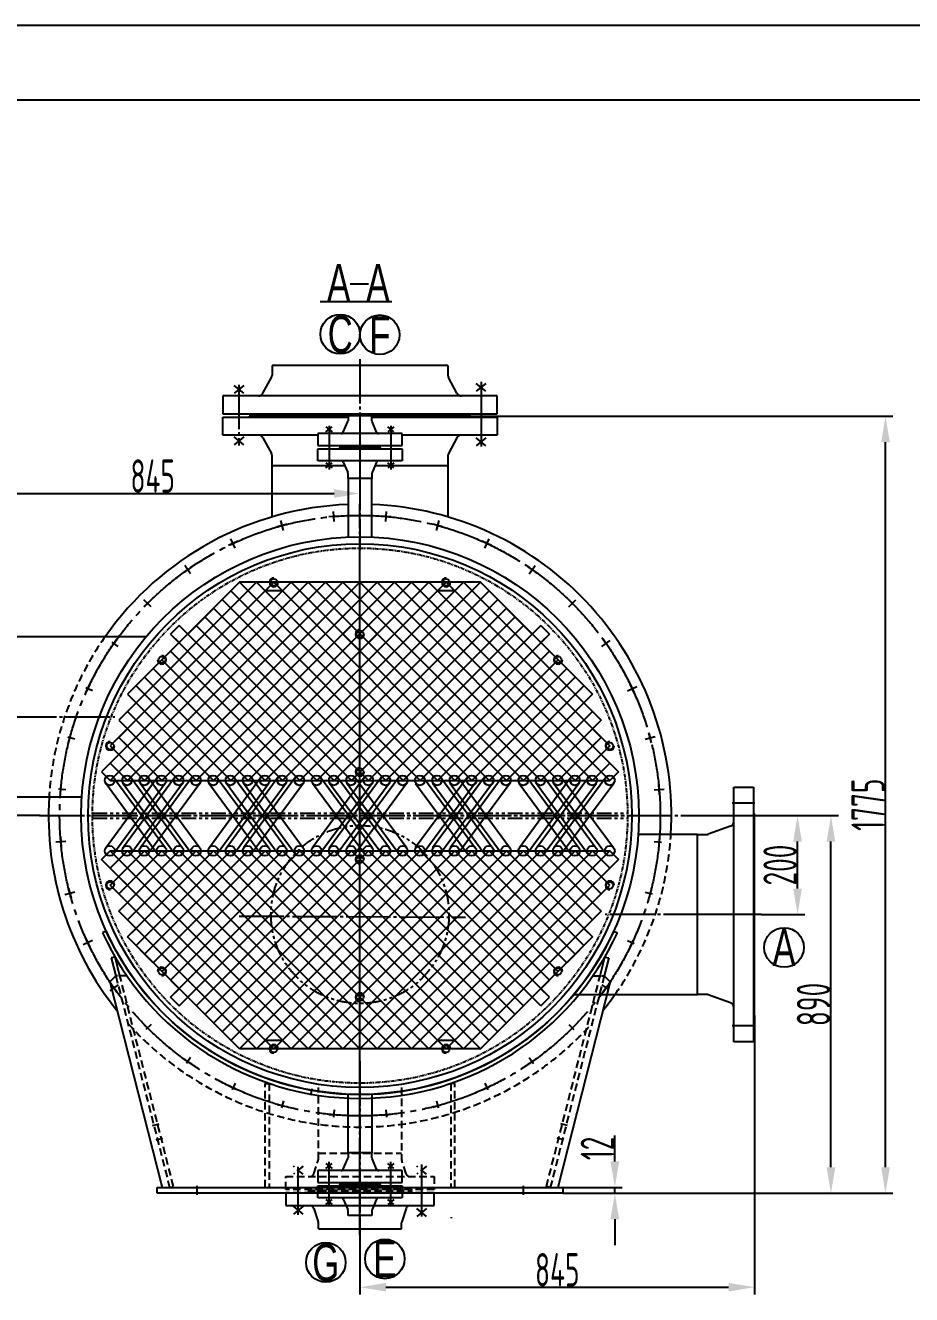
# Model space of a CAD drawing. Header units: millimetres. Extents: x 46644 to 124135, y -32003 to -3110.
# Drawn here: x 63225 to 65017, y -5678 to -3110 of the extents above; entities that cross this region are included whole.
import ezdxf
from ezdxf.enums import TextEntityAlignment as Align

# ---------------------------------------------------------------- set-up
doc = ezdxf.new("R2010")
doc.units = ezdxf.units.MM
doc.header["$LTSCALE"] = 6
for name, pattern in [('CENTER', [18, 15, -1, 1, -1]), ('DASHED', [0.75, 0.5, -0.25]), ('PHANTOM', [2.5, 1.25, -0.25, 0.25, -0.25, 0.25, -0.25])]:
    doc.linetypes.add(name, pattern=pattern)
for name, color, linetype in [('0_OL', 4, 'Continuous'), ('1', 1, 'Continuous'), ('2', 3, 'CENTER'), ('4', 6, 'PHANTOM'), ('4_cen', 1, 'CENTER'), ('4_cen_s', 7, 'Continuous'), ('6_das', 6, 'DASHED'), ('7_dim', 3, 'Continuous'), ('粗实线', 4, 'Continuous')]:
    doc.layers.add(name, color=color, linetype=linetype)
doc.styles.add('HZ', font='ascii.shx', dxfattribs={"width": 0.7, "bigfont": 'hztxt.shx'})
doc.styles.add('mark', font='cc.shx', dxfattribs={"width": 0.7, "bigfont": 'dxfs.shx'})
doc.dimstyles.new('15.1', dxfattribs={"dimscale": 15, "dimtxt": 4.5, "dimasz": 3.5, "dimexe": 1, "dimexo": 0, "dimgap": 0.1, "dimtad": 1, "dimzin": 9, "dimdsep": 46, "dimtxsty": 'HZ', "dimcen": 0, "dimclrd": 256, "dimclre": 256, "dimclrt": 256, "dimadec": 0, "dimazin": 0, "dimtfac": 1, "dimtmove": 1, "dimatfit": 1, "dimfxl": 0, "dimarcsym": 0})

# ---------------------------------------------------------------- blocks, each defined once
blk = doc.blocks.new('*D95')
at = {"layer": '7_dim', "lineweight": -2}
for p, q in [((63089.5, -4509.2), (63004.7, -4509.2)), ((63019.7, -4561.7), (63019.7, -4656.7)), ((63254.2, -4709.2), (63004.7, -4709.2))]:
    blk.add_line(p, q, dxfattribs=at)
at = {"layer": '7_dim'}
for points in [[(63010.9, -4561.7), (63028.4, -4561.7), (63019.7, -4509.2)], [(63010.9, -4656.7), (63028.4, -4656.7), (63019.7, -4709.2)]]:
    blk.add_solid(points, dxfattribs=at)
at = {"layer": 'Defpoints', "color": 0}
for p in [(63089.5, -4509.2), (63019.7, -4709.2), (63254.2, -4709.2)]:
    blk.add_point(p, dxfattribs=at)
at = {"layer": '7_dim', "insert": (62984.4, -4609.2), "char_height": 67.5, "attachment_point": 5, "rotation": 90, "style": 'HZ'}
blk.add_mtext('200', dxfattribs=at)
blk = doc.blocks.new('*D22')
at = {"layer": '7_dim', "lineweight": -2}
for p, q in [((64576.4, -4709.2), (64801.5, -4709.2)), ((64786.5, -4856.7), (64786.5, -4761.7)), ((64713.3, -4909.2), (64801.5, -4909.2))]:
    blk.add_line(p, q, dxfattribs=at)
at = {"layer": '7_dim'}
for points in [[(64777.7, -4761.7), (64795.2, -4761.7), (64786.5, -4709.2)], [(64777.7, -4856.7), (64795.2, -4856.7), (64786.5, -4909.2)]]:
    blk.add_solid(points, dxfattribs=at)
at = {"layer": 'Defpoints', "color": 0}
for p in [(64576.4, -4709.2), (64786.5, -4709.2), (64713.3, -4909.2)]:
    blk.add_point(p, dxfattribs=at)
at = {"layer": '7_dim', "insert": (64751.2, -4809.2), "char_height": 67.5, "attachment_point": 5, "rotation": 90, "style": 'HZ'}
blk.add_mtext('200', dxfattribs=at)
blk = doc.blocks.new('*D23')
at = {"layer": '7_dim', "lineweight": -2}
for p, q in [((64416.9, -5408.7), (64416.9, -5356.2)), ((64311.4, -5461.2), (64431.9, -5461.2)), ((64416.9, -5473.2), (64416.9, -5461.2)), ((64311.4, -5473.2), (64431.9, -5473.2)), ((64416.9, -5525.7), (64416.9, -5578.2))]:
    blk.add_line(p, q, dxfattribs=at)
at = {"layer": '7_dim'}
for points in [[(64408.1, -5408.7), (64425.6, -5408.7), (64416.9, -5461.2)], [(64408.1, -5525.7), (64425.6, -5525.7), (64416.9, -5473.2)]]:
    blk.add_solid(points, dxfattribs=at)
at = {"layer": 'Defpoints', "color": 0}
for p in [(64311.4, -5461.2), (64416.9, -5461.2), (64311.4, -5473.2)]:
    blk.add_point(p, dxfattribs=at)
at = {"layer": '7_dim', "insert": (64381.6, -5382.5), "char_height": 67.5, "attachment_point": 5, "rotation": 90, "style": 'HZ'}
blk.add_mtext('12', dxfattribs=at)
blk = doc.blocks.new('*D98')
at = {"layer": '7_dim', "lineweight": -2}
for p, q in [((64566, -4709.2), (64869.1, -4709.2)), ((64854.1, -5420.7), (64854.1, -4761.7)), ((64311.4, -5473.2), (64869.1, -5473.2))]:
    blk.add_line(p, q, dxfattribs=at)
at = {"layer": '7_dim'}
for points in [[(64845.3, -4761.7), (64862.8, -4761.7), (64854.1, -4709.2)], [(64845.3, -5420.7), (64862.8, -5420.7), (64854.1, -5473.2)]]:
    blk.add_solid(points, dxfattribs=at)
at = {"layer": 'Defpoints', "color": 0}
for p in [(64566, -4709.2), (64854.1, -4709.2), (64311.4, -5473.2)]:
    blk.add_point(p, dxfattribs=at)
at = {"layer": '7_dim', "insert": (64818.8, -5091.2), "char_height": 67.5, "attachment_point": 5, "rotation": 90, "style": 'HZ'}
blk.add_mtext('890', dxfattribs=at)
blk = doc.blocks.new('*D99')
at = {"layer": '7_dim', "lineweight": -2}
for p, q in [((64125.4, -3901.2), (64979.4, -3901.2)), ((64964.4, -5420.7), (64964.4, -3953.7)), ((64311.4, -5473.2), (64979.4, -5473.2))]:
    blk.add_line(p, q, dxfattribs=at)
at = {"layer": '7_dim'}
for points in [[(64955.7, -3953.7), (64973.2, -3953.7), (64964.4, -3901.2)], [(64955.7, -5420.7), (64973.2, -5420.7), (64964.4, -5473.2)]]:
    blk.add_solid(points, dxfattribs=at)
at = {"layer": 'Defpoints', "color": 0}
for p in [(64125.4, -3901.2), (64964.4, -3901.2), (64311.4, -5473.2)]:
    blk.add_point(p, dxfattribs=at)
at = {"layer": '7_dim', "insert": (64929.2, -4687.2), "char_height": 67.5, "attachment_point": 5, "rotation": 90, "style": 'HZ'}
blk.add_mtext('1775', dxfattribs=at)
blk = doc.blocks.new('*D96')
at = {"layer": '7_dim', "lineweight": -2}
for p, q in [((64699.4, -5113.8), (64699.4, -5678.2)), ((63901.4, -5523.2), (63901.4, -5678.2)), ((63953.9, -5663.2), (64646.9, -5663.2))]:
    blk.add_line(p, q, dxfattribs=at)
at = {"layer": '7_dim'}
for points in [[(63953.9, -5654.5), (63953.9, -5672), (63901.4, -5663.2)], [(64646.9, -5654.5), (64646.9, -5672), (64699.4, -5663.2)]]:
    blk.add_solid(points, dxfattribs=at)
at = {"layer": 'Defpoints', "color": 0}
for p in [(64699.4, -5113.8), (63901.4, -5523.2), (64699.4, -5663.2)]:
    blk.add_point(p, dxfattribs=at)
at = {"layer": '7_dim', "insert": (64300.4, -5628), "char_height": 67.5, "attachment_point": 5, "style": 'HZ'}
blk.add_mtext('845', dxfattribs=at)
blk = doc.blocks.new('*D97')
at = {"layer": '7_dim', "lineweight": -2}
for p, q in [((63901.4, -3950.2), (63901.4, -4072.5)), ((63062.9, -4305.1), (63062.9, -4042.5)), ((63115.4, -4057.5), (63848.9, -4057.5))]:
    blk.add_line(p, q, dxfattribs=at)
at = {"layer": '7_dim'}
for points in [[(63115.4, -4048.8), (63115.4, -4066.3), (63062.9, -4057.5)], [(63848.9, -4048.8), (63848.9, -4066.3), (63901.4, -4057.5)]]:
    blk.add_solid(points, dxfattribs=at)
at = {"layer": 'Defpoints', "color": 0}
for p in [(63901.4, -3950.2), (63901.4, -4057.5), (63062.9, -4305.1)]:
    blk.add_point(p, dxfattribs=at)
at = {"layer": '7_dim', "insert": (63482.1, -4022.3), "char_height": 67.5, "attachment_point": 5, "style": 'HZ'}
blk.add_mtext('845', dxfattribs=at)

msp = doc.modelspace()

# ---------------------------------------------------------------- linework, layer by layer
at = {"color": 7, "linetype": 'Continuous'}
msp.add_line((67894.34, -3110.478), (55285.821, -3110.478), dxfattribs=at)
at = {"color": 4, "linetype": 'Continuous'}
for p, q in [((67743.922, -3261.779), (55647.624, -3261.779)), ((67743.916, -3261.778), (55658.45, -3261.778))]:
    msp.add_line(p, q, dxfattribs=at)
msp.add_circle((63901.397, -4709.218), 550)
at = {"layer": '0_OL'}
for p, q in [((64079.197, -3798.218), (63723.597, -3798.218)), ((63723.597, -3798.218), (63723.597, -3818.218)), ((64079.197, -3798.218), (64079.197, -3818.218)), ((63705.17, -3854.724), (63722.524, -3822.724)), ((64097.624, -3854.724), (64080.269, -3822.724)), ((63666.157, -3854.571), (63646.636, -3838.719)), ((63666.157, -3838.719), (63646.636, -3854.571)), ((64156.157, -3850.78), (64136.636, -3834.928)), ((64156.157, -3834.928), (64136.636, -3850.78)), ((64178.897, -3860.218), (63623.897, -3860.218)), ((63623.897, -3860.218), (63623.897, -3896.218)), ((64178.897, -3896.218), (64178.897, -3860.218)), ((63623.897, -3896.218), (64178.897, -3896.218)), ((63677.397, -3898.218), (63677.397, -3896.218)), ((64125.397, -3898.218), (63677.397, -3898.218)), ((64125.397, -3899.718), (63677.397, -3899.718)), ((63677.397, -3901.218), (63677.397, -3903.218)), ((63877.247, -3901.218), (63677.397, -3901.218)), ((63925.547, -3900.218), (63877.247, -3900.218)), ((63877.247, -3900.218), (63877.247, -3910.218)), ((63925.547, -3910.218), (63925.547, -3900.218)), ((64125.397, -3901.218), (63925.547, -3901.218)), ((64125.397, -3896.218), (64125.397, -3898.218)), ((64125.397, -3903.218), (64125.397, -3901.218)), ((63623.897, -3939.218), (63623.897, -3903.218)), ((63623.897, -3903.218), (63877.247, -3903.218)), ((63832.64, -3932.605), (63845.154, -3922.443)), ((63832.64, -3922.443), (63845.154, -3932.605)), ((63867.68, -3933.143), (63876.861, -3912.143)), ((63925.547, -3903.218), (64178.897, -3903.218)), ((63935.114, -3933.143), (63925.932, -3912.143)), ((63970.154, -3932.605), (63957.64, -3922.443)), ((63970.154, -3922.443), (63957.64, -3932.605)), ((64178.897, -3903.218), (64178.897, -3939.218)), ((63816.397, -3939.218), (63623.897, -3939.218)), ((63666.157, -3959.014), (63646.636, -3943.162)), ((63666.157, -3943.162), (63646.636, -3959.014)), ((63705.17, -3944.711), (63722.524, -3976.711)), ((63986.397, -3936.218), (63816.397, -3936.218)), ((63816.397, -3936.218), (63816.397, -3960.218)), ((63986.397, -3960.218), (63986.397, -3936.218)), ((64178.897, -3939.218), (63986.397, -3939.218)), ((64097.624, -3944.711), (64080.269, -3976.711)), ((64156.157, -3960.921), (64136.636, -3945.068)), ((64156.157, -3945.068), (64136.636, -3960.921)), ((63816.397, -3960.218), (63986.397, -3960.218)), ((63816.397, -3991.218), (63816.397, -3967.218)), ((63816.397, -3967.218), (63986.397, -3967.218)), ((63859.397, -3962.218), (63859.397, -3960.218)), ((63943.397, -3962.218), (63859.397, -3962.218)), ((63943.397, -3963.718), (63859.397, -3963.718)), ((63943.397, -3965.218), (63859.397, -3965.218)), ((63859.397, -3965.218), (63859.397, -3967.218)), ((63943.397, -3960.218), (63943.397, -3962.218)), ((63943.397, -3967.218), (63943.397, -3965.218)), ((63986.397, -3967.218), (63986.397, -3991.218)), ((63723.597, -4104.828), (63723.597, -3981.218)), ((63870.708, -4001.218), (63723.597, -4001.218)), ((63986.397, -3991.218), (63816.397, -3991.218)), ((63832.64, -4005.359), (63845.154, -3995.197)), ((63832.64, -3995.197), (63845.154, -4005.359)), ((63867.68, -3994.292), (63876.861, -4015.292)), ((63935.114, -3994.292), (63925.932, -4015.292)), ((64079.197, -4001.218), (63932.086, -4001.218)), ((63970.154, -4005.359), (63957.64, -3995.197)), ((63970.154, -3995.197), (63957.64, -4005.359)), ((64079.197, -3981.218), (64079.197, -4104.828)), ((63877.247, -4027.218), (63877.247, -4017.218)), ((63877.247, -4027.218), (63877.247, -4145.735)), ((63925.547, -4027.218), (63877.247, -4027.218)), ((63925.547, -4017.218), (63925.547, -4027.218)), ((63925.547, -4145.735), (63925.547, -4027.218)), ((63858.773, -4103.126), (63838.126, -4104.933)), ((63849.353, -4114.353), (63847.546, -4093.706)), ((63964.667, -4104.933), (63944.02, -4103.126)), ((63953.441, -4114.353), (63955.247, -4093.706)), ((63754.174, -4119.735), (63734.154, -4125.1)), ((63746.846, -4132.428), (63741.482, -4112.408)), ((64068.639, -4125.1), (64048.619, -4119.735)), ((64055.947, -4132.428), (64061.311, -4112.408)), ((63654.048, -4154.256), (63635.264, -4163.015)), ((63649.036, -4168.028), (63640.276, -4149.243)), ((64167.529, -4163.015), (64148.745, -4154.256)), ((64153.758, -4168.028), (64162.517, -4149.243)), ((63561.438, -4205.639), (63544.46, -4217.527)), ((63558.893, -4220.072), (63547.005, -4203.094)), ((64258.333, -4217.527), (64241.355, -4205.639)), ((64243.9, -4220.072), (64255.788, -4203.094)), ((63479.157, -4286.978), (63464.501, -4272.322)), ((63479.157, -4272.322), (63464.501, -4286.978)), ((64323.636, -4286.978), (64338.292, -4272.322)), ((64338.292, -4286.978), (64323.636, -4272.322)), ((63468.902, -4347.218), (63165.349, -4347.218)), ((64390.542, -4366.714), (64407.521, -4354.826)), ((64404.976, -4369.259), (64393.087, -4352.281)), ((64442.586, -4456.857), (64461.371, -4448.097)), ((64456.358, -4461.869), (64447.599, -4443.085)), ((64490.879, -4561.995), (64485.514, -4541.975)), ((64478.187, -4554.667), (64498.207, -4549.303)), ((64507.488, -4666.594), (64505.682, -4645.947)), ((63165.349, -4671.218), (63338.678, -4671.218)), ((64496.261, -4657.174), (64516.909, -4655.367)), ((64657.411, -5166.768), (64657.411, -4651.768)), ((64657.411, -4651.768), (64697.411, -4651.768)), ((64697.411, -4651.768), (64697.411, -5166.768)), ((64699.411, -4704.768), (64697.411, -4704.768)), ((64699.411, -5113.768), (64699.411, -4704.768)), ((64584.411, -4747.218), (64464.115, -4747.218)), ((64584.411, -5071.218), (64584.411, -4747.218)), ((64584.411, -4747.318), (64602.411, -4747.318)), ((64650.684, -4730.598), (64605.684, -4746.767)), ((63306.532, -4761.261), (63285.885, -4763.068)), ((63295.305, -4751.841), (63297.112, -4772.488)), ((63324.607, -4863.768), (63304.587, -4869.132)), ((63311.915, -4856.44), (63317.279, -4876.46)), ((63388.079, -4942.886), (63380.798, -4946.2)), ((64414.714, -4942.886), (64421.996, -4946.2)), ((63360.207, -4961.579), (63341.422, -4970.338)), ((63346.435, -4956.566), (63355.194, -4975.35)), ((63406.03, -4995.218), (63398.277, -4997.191)), ((63398.277, -4997.191), (63407.459, -5033.261)), ((63415.714, -5033.261), (63406.03, -4995.218)), ((64387.079, -5033.261), (64396.763, -4995.218)), ((64404.516, -4997.191), (64395.334, -5033.261)), ((64396.763, -4995.218), (64404.516, -4997.191)), ((63412.251, -5051.721), (63395.273, -5063.609)), ((63407.459, -5033.261), (63395.503, -5045.218)), ((63395.503, -5045.218), (63501.397, -5461.218)), ((63397.818, -5049.176), (63409.706, -5066.154)), ((63430.037, -5033.261), (63415.714, -5033.261)), ((64407.291, -5045.218), (64301.397, -5461.218)), ((64372.756, -5033.261), (64387.079, -5033.261)), ((64395.334, -5033.261), (64407.291, -5045.218)), ((64333.892, -5071.218), (64584.411, -5071.218)), ((64602.411, -5071.218), (64584.411, -5071.218)), ((64650.684, -5087.938), (64605.684, -5071.768)), ((64697.411, -5113.768), (64699.411, -5113.768)), ((64697.411, -5166.768), (64657.411, -5166.768)), ((63877.247, -5391.218), (63877.247, -5272.7)), ((63925.547, -5272.7), (63925.547, -5391.218)), ((63925.547, -5391.218), (63877.247, -5391.218)), ((63925.547, -5391.218), (63877.247, -5391.218)), ((63877.247, -5391.218), (63877.247, -5401.218)), ((63925.547, -5401.218), (63925.547, -5391.218)), ((63832.64, -5413.076), (63845.154, -5423.238)), ((63832.64, -5423.238), (63845.154, -5413.076)), ((63867.68, -5424.143), (63876.861, -5403.143)), ((63935.114, -5424.143), (63925.932, -5403.143)), ((63970.154, -5413.076), (63957.64, -5423.238)), ((63970.154, -5423.238), (63957.64, -5413.076)), ((63986.397, -5427.218), (63816.397, -5427.218)), ((63816.397, -5427.218), (63816.397, -5451.218)), ((63986.397, -5451.218), (63986.397, -5427.218)), ((63491.397, -5473.218), (63491.397, -5461.218)), ((63491.397, -5461.218), (63739.397, -5461.218)), ((63516.397, -5461.218), (63524.149, -5459.244)), ((63739.397, -5461.218), (64063.397, -5461.218)), ((63816.397, -5451.218), (63986.397, -5451.218)), ((63816.397, -5482.218), (63816.397, -5458.218)), ((63816.397, -5458.218), (63986.397, -5458.218)), ((63859.397, -5453.218), (63859.397, -5451.218)), ((63943.397, -5453.218), (63859.397, -5453.218)), ((63943.397, -5454.718), (63859.397, -5454.718)), ((63943.397, -5456.218), (63859.397, -5456.218)), ((63859.397, -5456.218), (63859.397, -5458.218)), ((63943.397, -5451.218), (63943.397, -5453.218)), ((63943.397, -5458.218), (63943.397, -5456.218)), ((63986.397, -5458.218), (63986.397, -5482.218)), ((64063.397, -5461.218), (64311.397, -5461.218)), ((64085.397, -5461.218), (64093.397, -5461.218)), ((64286.397, -5461.218), (64278.644, -5459.244)), ((64311.397, -5461.218), (64311.397, -5473.218)), ((63729.098, -5473.218), (63491.397, -5473.218)), ((64073.695, -5473.218), (63729.098, -5473.218)), ((63751.397, -5472.218), (63751.397, -5498.218)), ((63986.397, -5482.218), (63816.397, -5482.218)), ((63832.64, -5485.83), (63845.154, -5495.992)), ((63832.64, -5495.992), (63845.154, -5485.83)), ((63867.68, -5485.292), (63876.861, -5506.292)), ((63935.114, -5485.292), (63925.932, -5506.292)), ((63970.154, -5485.83), (63957.64, -5495.992)), ((63970.154, -5495.992), (63957.64, -5485.83)), ((64051.397, -5498.218), (64051.397, -5472.218)), ((64311.397, -5473.218), (64073.695, -5473.218)), ((63751.397, -5498.218), (64051.397, -5498.218)), ((63786.157, -5515.262), (63766.636, -5499.409)), ((63786.157, -5499.409), (63766.636, -5515.262)), ((63808.142, -5503.849), (63816.888, -5530.849)), ((63877.247, -5518.218), (63877.247, -5508.218)), ((63925.547, -5518.218), (63877.247, -5518.218)), ((63925.547, -5508.218), (63925.547, -5518.218)), ((63994.651, -5503.849), (63985.905, -5530.849)), ((64036.157, -5519.951), (64016.636, -5504.098)), ((64036.157, -5504.098), (64016.636, -5519.951)), ((63817.247, -5545.218), (63817.247, -5533.218)), ((63817.247, -5545.218), (63985.547, -5545.218)), ((63985.547, -5545.218), (63985.547, -5533.218)), ((64086.397, -5523.218), (64086.397, -5521.218))]:
    msp.add_line(p, q, dxfattribs=at)
for radius in [564, 550]:
    msp.add_circle((63901.397, -4709.218), radius, dxfattribs=at)
for centre, radius, start, end in [((63713.597, -3818.218), 10, 333.217095, 0), ((64089.197, -3818.218), 10, 180, 206.782905), ((63696.243, -3850.218), 10, 270, 333.217095), ((64106.551, -3850.218), 10, 206.782905, 270), ((63872.247, -3910.218), 5, 337.348847, 0), ((63930.547, -3910.218), 5, 180, 202.651153), ((63696.243, -3949.218), 10, 26.782905, 90), ((63863.065, -3931.218), 5, 270, 337.348847), ((63939.728, -3931.218), 5, 202.651153, 270), ((64106.551, -3949.218), 10, 90, 153.217095), ((63713.597, -3981.218), 10, 0, 26.782905), ((64089.197, -3981.218), 10, 153.217095, 180), ((63863.065, -3996.218), 5, 22.651153, 90), ((63939.728, -3996.218), 5, 90, 157.348847), ((63872.247, -4017.218), 5, 0, 22.651153), ((63930.547, -4017.218), 5, 157.348847, 180), ((63901.397, -4709.218), 630, 92.196876, 144.928153), ((63901.397, -4709.218), 630, 356.541965, 87.803124), ((63901.397, -4709.218), 630, 176.541965, 218.809883), ((64647.411, -4721.148), 10, 289.104225, 0), ((64602.411, -4737.318), 10, 270, 289.104225), ((63901.397, -4709.218), 572, 204.475571, 335.524429), ((63901.397, -4709.218), 564, 204.475571, 335.524429), ((63901.397, -4709.218), 630, 321.190117, 324.928153), ((64602.411, -5081.218), 10, 70.895775, 90), ((64647.411, -5097.387), 10, 0, 70.895775), ((63872.247, -5401.218), 5, 337.348847, 0), ((63930.547, -5401.218), 5, 180, 202.651153), ((63863.065, -5422.218), 5, 270, 337.348847), ((63939.728, -5422.218), 5, 202.651153, 270), ((63863.065, -5487.218), 5, 22.651153, 90), ((63939.728, -5487.218), 5, 90, 157.348847), ((63800.501, -5506.218), 8, 17.223436, 90), ((63872.247, -5508.218), 5, 0, 22.651153), ((63930.547, -5508.218), 5, 157.348847, 180), ((64002.292, -5506.218), 8, 90, 162.776564), ((63809.247, -5533.218), 8, 0, 17.223436), ((63993.547, -5533.218), 8, 162.776564, 180)]:
    msp.add_arc(centre, radius, start, end, dxfattribs=at)
at = {"layer": '1'}
for p, q in [((63762.012, -4237.206), (63378.703, -4620.514)), ((63796.858, -4237.206), (63396.126, -4637.938)), ((63727.166, -4237.206), (63396.126, -4568.245)), ((63692.319, -4237.206), (63413.55, -4515.976)), ((63831.704, -4237.206), (63430.973, -4637.938)), ((63657.473, -4237.206), (63430.973, -4463.706)), ((63866.55, -4237.206), (63465.819, -4637.938)), ((63901.397, -4237.206), (63500.665, -4637.938)), ((63936.243, -4237.206), (63535.511, -4637.938)), ((63971.089, -4237.206), (63570.358, -4637.938)), ((64005.935, -4237.206), (63605.204, -4637.938)), ((64040.782, -4237.206), (63640.05, -4637.938)), ((63640.05, -4254.629), (64023.358, -4637.938)), ((63657.473, -4237.206), (64058.205, -4637.938)), ((64075.628, -4237.206), (63674.896, -4637.938)), ((63692.319, -4237.206), (64093.051, -4637.938)), ((64110.474, -4237.206), (63709.742, -4637.938)), ((63727.166, -4237.206), (64127.897, -4637.938)), ((64145.32, -4237.206), (63744.589, -4637.938)), ((63762.012, -4237.206), (64162.743, -4637.938)), ((64162.743, -4254.629), (63779.435, -4637.938)), ((63796.858, -4237.206), (64197.59, -4637.938)), ((63831.704, -4237.206), (64232.436, -4637.938)), ((63866.55, -4237.206), (64267.282, -4637.938)), ((63901.397, -4237.206), (64302.128, -4637.938)), ((63936.243, -4237.206), (64336.974, -4637.938)), ((63971.089, -4237.206), (64371.821, -4637.938)), ((64005.935, -4237.206), (64406.667, -4637.938)), ((64040.782, -4237.206), (64424.09, -4620.514)), ((64075.628, -4237.206), (64406.667, -4568.245)), ((64110.474, -4237.206), (64389.244, -4515.976)), ((64145.32, -4237.206), (64371.821, -4463.706)), ((63622.627, -4272.052), (63988.512, -4637.938)), ((64180.166, -4272.052), (63814.281, -4637.938)), ((63587.781, -4306.898), (63918.82, -4637.938)), ((63605.204, -4289.475), (63953.666, -4637.938)), ((64197.59, -4289.475), (63849.127, -4637.938)), ((64215.013, -4306.898), (63883.974, -4637.938)), ((63535.511, -4324.322), (63849.127, -4637.938)), ((63570.358, -4324.322), (63883.974, -4637.938)), ((64232.436, -4324.322), (63918.82, -4637.938)), ((64267.282, -4324.322), (63953.666, -4637.938)), ((64267.282, -4324.322), (64284.705, -4341.745)), ((63518.088, -4341.745), (63814.281, -4637.938)), ((64284.705, -4341.745), (63988.512, -4637.938)), ((63518.088, -4376.591), (63779.435, -4637.938)), ((64284.705, -4376.591), (64023.358, -4637.938)), ((63483.242, -4411.437), (63709.742, -4637.938)), ((63500.665, -4394.014), (63744.589, -4637.938)), ((64302.128, -4394.014), (64058.205, -4637.938)), ((64319.551, -4411.437), (64093.051, -4637.938)), ((63465.819, -4428.86), (63674.896, -4637.938)), ((64336.974, -4428.86), (64127.897, -4637.938)), ((63430.973, -4463.706), (63605.204, -4637.938)), ((63448.396, -4446.283), (63640.05, -4637.938)), ((64354.398, -4446.283), (64162.743, -4637.938)), ((64371.821, -4463.706), (64197.59, -4637.938)), ((63413.55, -4515.976), (63535.511, -4637.938)), ((63430.973, -4498.553), (63570.358, -4637.938)), ((64371.821, -4498.553), (64232.436, -4637.938)), ((64389.244, -4515.976), (64267.282, -4637.938)), ((63396.126, -4568.245), (63465.819, -4637.938)), ((63413.55, -4550.822), (63500.665, -4637.938)), ((64389.244, -4550.822), (64302.128, -4637.938)), ((64406.667, -4568.245), (64336.974, -4637.938)), ((63378.703, -4620.514), (63396.126, -4637.938)), ((63396.126, -4603.091), (63430.973, -4637.938)), ((64406.667, -4603.091), (64371.821, -4637.938)), ((64424.09, -4620.514), (64406.667, -4637.938)), ((63396.126, -4637.938), (64406.667, -4637.938)), ((63378.703, -4797.921), (63396.126, -4780.498)), ((63762.012, -5181.229), (63378.703, -4797.921)), ((63796.858, -5181.229), (63396.126, -4780.498)), ((63396.126, -4850.19), (63465.819, -4780.498)), ((63396.126, -4815.344), (63430.973, -4780.498)), ((63396.126, -4780.498), (64406.667, -4780.498)), ((63413.55, -4902.459), (63535.511, -4780.498)), ((63413.55, -4867.613), (63500.665, -4780.498)), ((63831.704, -5181.229), (63430.973, -4780.498)), ((63430.973, -4954.729), (63605.204, -4780.498)), ((63430.973, -4919.882), (63570.358, -4780.498)), ((63448.396, -4972.152), (63640.05, -4780.498)), ((63866.55, -5181.229), (63465.819, -4780.498)), ((63465.819, -4989.575), (63674.896, -4780.498)), ((63483.242, -5006.998), (63709.742, -4780.498)), ((63901.397, -5181.229), (63500.665, -4780.498)), ((63500.665, -5024.421), (63744.589, -4780.498)), ((63518.088, -5076.69), (63814.281, -4780.498)), ((63518.088, -5041.844), (63779.435, -4780.498)), ((63936.243, -5181.229), (63535.511, -4780.498)), ((63535.511, -5094.114), (63849.127, -4780.498)), ((63971.089, -5181.229), (63570.358, -4780.498)), ((63570.358, -5094.114), (63883.974, -4780.498)), ((63587.781, -5111.537), (63918.82, -4780.498)), ((63605.204, -5128.96), (63953.666, -4780.498)), ((64005.935, -5181.229), (63605.204, -4780.498)), ((63622.627, -5146.383), (63988.512, -4780.498)), ((63640.05, -5163.806), (64023.358, -4780.498)), ((64040.782, -5181.229), (63640.05, -4780.498)), ((63657.473, -5181.229), (64058.205, -4780.498)), ((64075.628, -5181.229), (63674.896, -4780.498)), ((63692.319, -5181.229), (64093.051, -4780.498)), ((64110.474, -5181.229), (63709.742, -4780.498)), ((63727.166, -5181.229), (64127.897, -4780.498)), ((64145.32, -5181.229), (63744.589, -4780.498)), ((63762.012, -5181.229), (64162.743, -4780.498)), ((64162.743, -5163.806), (63779.435, -4780.498)), ((63796.858, -5181.229), (64197.59, -4780.498)), ((64180.166, -5146.383), (63814.281, -4780.498)), ((63831.704, -5181.229), (64232.436, -4780.498)), ((64197.59, -5128.96), (63849.127, -4780.498)), ((63866.55, -5181.229), (64267.282, -4780.498)), ((64215.013, -5111.537), (63883.974, -4780.498)), ((63901.397, -5181.229), (64302.128, -4780.498)), ((64232.436, -5094.114), (63918.82, -4780.498)), ((63936.243, -5181.229), (64336.974, -4780.498)), ((64267.282, -5094.114), (63953.666, -4780.498)), ((63971.089, -5181.229), (64371.821, -4780.498)), ((64284.705, -5076.69), (63988.512, -4780.498)), ((64005.935, -5181.229), (64406.667, -4780.498)), ((64284.705, -5041.844), (64023.358, -4780.498)), ((64040.782, -5181.229), (64424.09, -4797.921)), ((64302.128, -5024.421), (64058.205, -4780.498)), ((64319.551, -5006.998), (64093.051, -4780.498)), ((64336.974, -4989.575), (64127.897, -4780.498)), ((64354.398, -4972.152), (64162.743, -4780.498)), ((64371.821, -4954.729), (64197.59, -4780.498)), ((64371.821, -4919.882), (64232.436, -4780.498)), ((64389.244, -4902.459), (64267.282, -4780.498)), ((64389.244, -4867.613), (64302.128, -4780.498)), ((64406.667, -4850.19), (64336.974, -4780.498)), ((64406.667, -4815.344), (64371.821, -4780.498)), ((64424.09, -4797.921), (64406.667, -4780.498)), ((63727.166, -5181.229), (63396.126, -4850.19)), ((64075.628, -5181.229), (64406.667, -4850.19)), ((63692.319, -5181.229), (63413.55, -4902.459)), ((64110.474, -5181.229), (64389.244, -4902.459)), ((63657.473, -5181.229), (63430.973, -4954.729)), ((64145.32, -5181.229), (64371.821, -4954.729)), ((64267.282, -5094.114), (64284.705, -5076.69))]:
    msp.add_line(p, q, dxfattribs=at)
for centre, start, end in [((63727.166, -4237.206), 90, 0), ((64075.628, -4237.206), 90, 0), ((63901.397, -4341.745), 90, 0), ((63500.665, -4394.014), 180, 90), ((64302.128, -4394.014), 90, 0), ((63396.126, -4568.245), 90, 0), ((64406.667, -4568.245), 90, 0), ((63901.397, -4620.514), 90, 0), ((63901.397, -4797.921), 0, 270), ((63396.126, -4850.19), 0, 270), ((64406.667, -4850.19), 0, 270), ((63500.665, -5024.421), 270, 180), ((64302.128, -5024.421), 0, 270), ((63901.397, -5076.69), 0, 270), ((63727.166, -5181.229), 0, 270), ((64075.628, -5181.229), 0, 270)]:
    msp.add_arc(centre, 8.8, start, end, dxfattribs=at)
at = {"layer": '2', "color": 7}
for p, q in [((63901.397, -5315.709), (63901.397, -4078.283)), ((63252.885, -4709.218), (64533.616, -4709.218))]:
    msp.add_line(p, q, dxfattribs=at)
at = {"layer": '4', "ltscale": 4}
for p, q in [((63360.22, -4704.218), (64442.574, -4704.218)), ((63360.22, -4714.218), (64442.574, -4714.218))]:
    msp.add_line(p, q, dxfattribs=at)
at = {"layer": '4'}
msp.add_circle((63901.397, -4709.218), 541.2, dxfattribs=at)
at = {"layer": '4', "ltscale": 4}
msp.add_circle((63901.397, -4909.218), 180, dxfattribs=at)
at = {"layer": '4_cen'}
for p, q in [((63901.397, -3785.528), (63901.397, -4171.935)), ((63656.397, -3837.535), (63656.397, -3960.061)), ((63901.397, -5268.018), (63901.397, -4150.418)), ((63089.534, -4509.218), (63405.334, -4509.218)), ((63254.157, -4709.218), (64566.048, -4709.218)), ((63657.12, -4912.408), (64115.054, -4914.599)), ((64713.259, -4909.218), (64397.459, -4909.218)), ((63901.397, -5205.97), (63901.397, -5547.359)), ((63901.397, -5558.26), (63901.397, -5220.772)), ((63803.98, -5261.695), (63801.549, -5275.482)), ((63481.42, -5335.975), (63494.988, -5332.522)), ((64321.373, -5335.975), (64307.806, -5332.522)), ((63488.821, -5365.048), (63502.388, -5361.595)), ((64313.973, -5365.048), (64300.405, -5361.595)), ((63571.397, -5458.218), (63571.397, -5476.218)), ((64231.397, -5458.218), (64231.397, -5476.218))]:
    msp.add_line(p, q, dxfattribs=at)
at = {"layer": '4_cen', "ltscale": 2}
msp.add_circle((63901.397, -4709.218), 607.5, dxfattribs=at)
at = {"layer": '4_cen_s'}
for p, q in [((64146.397, -3831.88), (64146.397, -3962.631)), ((63838.897, -3920.727), (63838.897, -4008.75)), ((63963.897, -3920.664), (63963.897, -4008.75)), ((64700.411, -4684.268), (64654.411, -4684.268)), ((64702.411, -4909.268), (64581.411, -4909.268)), ((64700.411, -5134.268), (64654.411, -5134.268)), ((63838.897, -5497.708), (63838.897, -5409.685)), ((63963.897, -5497.771), (63963.897, -5409.685)), ((64026.397, -5520.145), (64026.397, -5415.186)), ((63776.397, -5516.758), (63776.397, -5419.434))]:
    msp.add_line(p, q, dxfattribs=at)
at = {"layer": '6_das', "ltscale": 5}
for p, q in [((63412.251, -4366.714), (63395.273, -4354.826)), ((63409.706, -4352.281), (63397.818, -4369.259)), ((63360.207, -4456.857), (63341.422, -4448.097)), ((63355.194, -4443.085), (63346.435, -4461.869)), ((63311.915, -4561.995), (63317.279, -4541.975)), ((63324.607, -4554.667), (63304.587, -4549.303)), ((63295.305, -4666.594), (63297.112, -4645.947)), ((63306.532, -4657.174), (63285.885, -4655.367)), ((64496.261, -4761.261), (64516.909, -4763.068)), ((64507.488, -4751.841), (64505.682, -4772.488)), ((64478.187, -4863.768), (64498.207, -4869.132)), ((64490.879, -4856.44), (64485.514, -4876.46)), ((64442.586, -4961.579), (64461.371, -4970.338)), ((64447.599, -4975.35), (64456.358, -4956.566)), ((63524.149, -5459.244), (63406.03, -4995.218)), ((63407.459, -5033.261), (63516.397, -5461.218)), ((64278.644, -5459.244), (64387.079, -5033.261)), ((64395.334, -5033.261), (64286.397, -5461.218)), ((64390.542, -5051.721), (64407.521, -5063.609)), ((64393.087, -5066.154), (64404.976, -5049.176)), ((63479.157, -5131.457), (63464.501, -5146.113)), ((63464.501, -5131.457), (63479.157, -5146.113)), ((64323.636, -5131.457), (64338.292, -5146.113)), ((64323.636, -5146.113), (64338.292, -5131.457)), ((63544.46, -5200.908), (63561.438, -5212.797)), ((63558.893, -5198.363), (63547.005, -5215.341)), ((64241.355, -5212.797), (64258.333, -5200.908)), ((64243.9, -5198.363), (64255.788, -5215.341)), ((63635.264, -5255.42), (63654.048, -5264.179)), ((63649.036, -5250.407), (63640.276, -5269.192)), ((63709.397, -5461.218), (63709.397, -5250.815)), ((63717.397, -5250.815), (63717.397, -5461.218)), ((63817.247, -5404.218), (63817.247, -5259.218)), ((63985.547, -5259.218), (63985.547, -5404.218)), ((64085.397, -5250.815), (64085.397, -5461.218)), ((64093.397, -5461.218), (64093.397, -5250.815)), ((64148.745, -5264.179), (64167.529, -5255.42)), ((64153.758, -5250.407), (64162.517, -5269.192)), ((63746.846, -5286.007), (63741.482, -5306.028)), ((64055.947, -5286.007), (64061.311, -5306.028)), ((63734.154, -5293.335), (63754.174, -5298.7)), ((63838.126, -5313.503), (63858.773, -5315.309)), ((63849.353, -5304.082), (63847.546, -5324.73)), ((63944.02, -5315.309), (63964.667, -5313.503)), ((63953.441, -5304.082), (63955.247, -5324.73)), ((64048.619, -5298.7), (64068.639, -5293.335)), ((63817.247, -5392.218), (63985.547, -5392.218)), ((63808.142, -5433.586), (63816.888, -5406.586)), ((63994.651, -5433.586), (63985.905, -5406.586)), ((63751.397, -5465.218), (63751.397, -5439.218)), ((63751.397, -5439.218), (64051.397, -5439.218)), ((63786.157, -5434.323), (63766.636, -5418.471)), ((63786.157, -5418.471), (63766.636, -5434.323)), ((64036.157, -5434.323), (64016.636, -5418.471)), ((64036.157, -5418.471), (64016.636, -5434.323)), ((64051.397, -5439.218), (64051.397, -5465.218)), ((64051.397, -5465.218), (63751.397, -5465.218)), ((63795.897, -5465.218), (63795.897, -5467.218)), ((63795.897, -5467.218), (64006.897, -5467.218)), ((63795.897, -5468.718), (64006.897, -5468.718)), ((63795.897, -5468.718), (64006.897, -5468.718)), ((64006.897, -5467.218), (64006.897, -5465.218)), ((64051.397, -5472.218), (63751.397, -5472.218)), ((63795.897, -5472.218), (63795.897, -5470.218)), ((63795.897, -5470.218), (64006.897, -5470.218)), ((64006.897, -5470.218), (64006.897, -5472.218))]:
    msp.add_line(p, q, dxfattribs=at)
at = {"layer": '6_das'}
for p, q in [((63415.714, -5033.261), (63407.459, -5033.261)), ((64387.079, -5033.261), (64395.334, -5033.261))]:
    msp.add_line(p, q, dxfattribs=at)
at = {"layer": '6_das', "ltscale": 3}
for p, q in [((63709.397, -5250.815), (63717.397, -5250.815)), ((64093.397, -5250.815), (64085.397, -5250.815))]:
    msp.add_line(p, q, dxfattribs=at)
at = {"layer": '6_das', "ltscale": 5}
for centre, radius, start, end in [((63901.397, -4709.218), 630, 144.928153, 176.541965), ((63901.397, -4709.218), 630, 324.928153, 356.541965), ((63901.397, -4709.218), 630, 221.822271, 318.177729), ((63809.247, -5404.218), 8, 342.776564, 0), ((63993.547, -5404.218), 8, 180, 197.223436), ((63800.501, -5431.218), 8, 270, 342.776564), ((64002.292, -5431.218), 8, 197.223436, 270)]:
    msp.add_arc(centre, radius, start, end, dxfattribs=at)
at = {"layer": '7_dim'}
for p, q in [((63881.353, -3633.64), (63918.5, -3633.64)), ((63820.911, -3668.891), (63965.721, -3668.891)), ((64145.32, -4237.206), (63657.473, -4237.206)), ((63518.088, -4341.745), (63535.511, -4324.322)), ((63518.088, -5076.69), (63535.511, -5094.114)), ((64145.32, -5181.229), (63657.473, -5181.229))]:
    msp.add_line(p, q, dxfattribs=at)
for centre in [(63861.413, -3735.17), (63941.397, -3736.329), (64759.177, -4976.036), (63951.584, -5606.008), (63832.264, -5612.967)]:
    msp.add_circle(centre, 40, dxfattribs=at)
at = {"layer": '粗实线'}
for p, q in [((63657.473, -4237.206), (63552.934, -4341.745)), ((63692.319, -4237.206), (63657.473, -4237.206)), ((63709.742, -4254.629), (63692.319, -4237.206)), ((63744.589, -4254.629), (63709.742, -4254.629)), ((63762.012, -4237.206), (63744.589, -4254.629)), ((64040.782, -4237.206), (63762.012, -4237.206)), ((64058.205, -4254.629), (64040.782, -4237.206)), ((64093.051, -4254.629), (64058.205, -4254.629)), ((64110.474, -4237.206), (64093.051, -4254.629)), ((64145.32, -4237.206), (64110.474, -4237.206)), ((64249.859, -4341.745), (64145.32, -4237.206)), ((63535.511, -4324.322), (63518.088, -4341.745)), ((63552.934, -4341.745), (63535.511, -4324.322)), ((64267.282, -4324.322), (64249.859, -4341.745)), ((64267.282, -4324.322), (64284.705, -4341.745)), ((63518.088, -4341.745), (63535.511, -4359.168)), ((63518.088, -4376.591), (63535.511, -4359.168)), ((64284.705, -4341.745), (64267.282, -4359.168)), ((64284.705, -4376.591), (64267.282, -4359.168)), ((63535.511, -4394.014), (63518.088, -4376.591)), ((64267.282, -4394.014), (64284.705, -4376.591)), ((63483.242, -4411.437), (63430.973, -4463.706)), ((63483.242, -4411.437), (63500.665, -4428.86)), ((63500.665, -4428.86), (63535.511, -4394.014)), ((64302.128, -4428.86), (64267.282, -4394.014)), ((64319.551, -4411.437), (64302.128, -4428.86)), ((64371.821, -4463.706), (64319.551, -4411.437)), ((63430.973, -4463.706), (63448.396, -4481.13)), ((64354.398, -4481.13), (64371.821, -4463.706)), ((63448.396, -4481.13), (63413.55, -4515.976)), ((64389.244, -4515.976), (64354.398, -4481.13)), ((63413.55, -4515.976), (63430.973, -4533.399)), ((64371.821, -4533.399), (64389.244, -4515.976)), ((63430.973, -4533.399), (63413.55, -4550.822)), ((64389.244, -4550.822), (64371.821, -4533.399)), ((63413.55, -4550.822), (63430.973, -4568.245)), ((63430.973, -4568.245), (63413.55, -4585.668)), ((64371.821, -4568.245), (64389.244, -4550.822)), ((64389.244, -4585.668), (64371.821, -4568.245)), ((63413.55, -4585.668), (63378.703, -4620.514)), ((63901.397, -4585.668), (63866.55, -4620.514)), ((63936.243, -4620.514), (63901.397, -4585.668)), ((64424.09, -4620.514), (64389.244, -4585.668)), ((63378.703, -4620.514), (63396.126, -4637.938)), ((63866.55, -4620.514), (63883.974, -4637.938)), ((63918.82, -4637.938), (63936.243, -4620.514)), ((64406.667, -4637.938), (64424.09, -4620.514)), ((63491.375, -4632.608), (63386.496, -4775.75)), ((63386.986, -4643.498), (63491.781, -4786.441)), ((63396.126, -4637.938), (64406.667, -4637.938)), ((63507.436, -4644.436), (63403.672, -4785.962)), ((63403.729, -4632.561), (63507.865, -4774.554)), ((63526.164, -4632.699), (63421.341, -4775.753)), ((63421.661, -4643.234), (63526.627, -4786.441)), ((63542.502, -4644.171), (63437.617, -4787.142)), ((63438.596, -4632.594), (63542.711, -4774.554)), ((63561.473, -4631.994), (63456.678, -4774.937)), ((63456.678, -4643.498), (63561.473, -4786.441)), ((63473.133, -4632.133), (63577.557, -4774.554)), ((63577.557, -4643.881), (63474.129, -4784.558)), ((63700.727, -4632.236), (63595.848, -4775.379)), ((63595.983, -4643.387), (63700.778, -4786.33)), ((63612.726, -4632.45), (63716.862, -4774.443)), ((63716.789, -4644.065), (63613.025, -4785.591)), ((63630.658, -4643.123), (63735.624, -4786.33)), ((63735.517, -4632.327), (63630.693, -4775.381)), ((63751.854, -4643.799), (63646.969, -4786.77)), ((63647.593, -4632.483), (63751.708, -4774.443)), ((63665.675, -4643.387), (63770.471, -4786.33)), ((63770.826, -4631.622), (63666.031, -4774.565)), ((63682.13, -4632.022), (63786.554, -4774.443)), ((63786.91, -4643.51), (63683.481, -4784.186)), ((63909.712, -4632.302), (63804.344, -4774.862)), ((63805.13, -4643.483), (63910.498, -4786.043)), ((63925.795, -4644.19), (63820.428, -4786.75)), ((63821.214, -4631.595), (63926.582, -4774.155)), ((63944.558, -4632.302), (63839.19, -4774.862)), ((63839.977, -4643.483), (63945.344, -4786.043)), ((63960.642, -4644.19), (63855.274, -4786.75)), ((63856.06, -4631.595), (63961.428, -4774.155)), ((63979.203, -4632.638), (63874.771, -4774.992)), ((63874.823, -4643.483), (63980.191, -4786.043)), ((63883.974, -4637.938), (63918.82, -4637.938)), ((63995.851, -4643.707), (63890.855, -4786.879)), ((63890.907, -4631.595), (63996.274, -4774.155)), ((64118.557, -4631.487), (64013.189, -4774.047)), ((64013.924, -4644.259), (64119.292, -4786.819)), ((64134.641, -4643.374), (64029.273, -4785.934)), ((64030.008, -4632.371), (64135.376, -4774.931)), ((64153.403, -4631.487), (64048.036, -4774.047)), ((64048.77, -4644.259), (64154.138, -4786.819)), ((64169.487, -4643.374), (64064.119, -4785.934)), ((64064.854, -4632.371), (64170.222, -4774.931)), ((64188.984, -4631.616), (64083.617, -4774.176)), ((64083.617, -4644.259), (64188.984, -4786.819)), ((64099.7, -4632.371), (64205.068, -4774.931)), ((64205.068, -4643.504), (64099.7, -4786.064)), ((64328.191, -4631.877), (64223.348, -4774.836)), ((64223.547, -4643.858), (64328.369, -4786.819)), ((64344.446, -4643.514), (64239.432, -4786.724)), ((64239.629, -4631.967), (64344.453, -4774.931)), ((64363.562, -4632.276), (64258.194, -4774.836)), ((64258.394, -4643.858), (64363.215, -4786.819)), ((64379.646, -4644.164), (64274.278, -4786.724)), ((64274.475, -4631.967), (64379.299, -4774.931)), ((64292.785, -4643.182), (64398.608, -4786.418)), ((64398.612, -4632.012), (64293.244, -4774.572)), ((64309.321, -4631.967), (64414.262, -4773.993)), ((64414.696, -4643.899), (64309.328, -4786.459)), ((63378.703, -4797.921), (63396.126, -4780.498)), ((63413.55, -4832.767), (63378.703, -4797.921)), ((63396.126, -4780.498), (64406.667, -4780.498)), ((63866.55, -4797.921), (63883.974, -4780.498)), ((63901.397, -4832.767), (63866.55, -4797.921)), ((63883.974, -4780.498), (63918.82, -4780.498)), ((63936.243, -4797.921), (63901.397, -4832.767)), ((63918.82, -4780.498), (63936.243, -4797.921)), ((64424.09, -4797.921), (64389.244, -4832.767)), ((64406.667, -4780.498), (64424.09, -4797.921)), ((63430.973, -4850.19), (63413.55, -4832.767)), ((63413.55, -4867.613), (63430.973, -4850.19)), ((64389.244, -4832.767), (64371.821, -4850.19)), ((64371.821, -4850.19), (64389.244, -4867.613)), ((63430.973, -4885.036), (63413.55, -4867.613)), ((64389.244, -4867.613), (64371.821, -4885.036)), ((63413.55, -4902.459), (63430.973, -4885.036)), ((63448.396, -4937.306), (63413.55, -4902.459)), ((64389.244, -4902.459), (64354.398, -4937.306)), ((64371.821, -4885.036), (64389.244, -4902.459)), ((63430.973, -4954.729), (63448.396, -4937.306)), ((63483.242, -5006.998), (63430.973, -4954.729)), ((64371.821, -4954.729), (64319.551, -5006.998)), ((64354.398, -4937.306), (64371.821, -4954.729)), ((63483.242, -5006.998), (63500.665, -4989.575)), ((63500.665, -4989.575), (63535.511, -5024.421)), ((64302.128, -4989.575), (64267.282, -5024.421)), ((64319.551, -5006.998), (64302.128, -4989.575)), ((63535.511, -5024.421), (63518.088, -5041.844)), ((64267.282, -5024.421), (64284.705, -5041.844)), ((63518.088, -5041.844), (63535.511, -5059.267)), ((64284.705, -5041.844), (64267.282, -5059.267)), ((63518.088, -5076.69), (63535.511, -5059.267)), ((63535.511, -5094.114), (63518.088, -5076.69)), ((63552.934, -5076.69), (63535.511, -5094.114)), ((63657.473, -5181.229), (63552.934, -5076.69)), ((64249.859, -5076.69), (64145.32, -5181.229)), ((64267.282, -5094.114), (64249.859, -5076.69)), ((64284.705, -5076.69), (64267.282, -5059.267)), ((64267.282, -5094.114), (64284.705, -5076.69)), ((63692.319, -5181.229), (63657.473, -5181.229)), ((63709.742, -5163.806), (63692.319, -5181.229)), ((63744.589, -5163.806), (63709.742, -5163.806)), ((63762.012, -5181.229), (63744.589, -5163.806)), ((64040.782, -5181.229), (63762.012, -5181.229)), ((64058.205, -5163.806), (64040.782, -5181.229)), ((64093.051, -5163.806), (64058.205, -5163.806)), ((64110.474, -5181.229), (64093.051, -5163.806)), ((64145.32, -5181.229), (64110.474, -5181.229))]:
    msp.add_line(p, q, dxfattribs=at)
for points in [[(63901.397, -4376.591), (63866.55, -4341.745), (63901.397, -4306.898), (63936.243, -4341.745), (63901.397, -4376.591)], [(63901.397, -5041.844), (63866.55, -5076.69), (63901.397, -5111.537), (63936.243, -5076.69), (63901.397, -5041.844)]]:
    msp.add_lwpolyline(points, dxfattribs=at)
for centre, radius in [((63727.166, -4237.206), 7.04), ((64075.628, -4237.206), 7.04), ((63901.397, -4341.745), 7.04), ((63500.665, -4394.014), 7.04), ((64302.128, -4394.014), 7.04), ((63396.126, -4568.245), 7.04), ((64406.667, -4568.245), 7.04), ((63901.397, -4620.514), 7.04), ((63395.297, -4637.938), 10), ((63430.144, -4637.938), 10), ((63464.99, -4637.938), 10), ((63499.836, -4637.938), 10), ((63534.682, -4637.938), 10), ((63569.528, -4637.938), 10), ((63604.375, -4637.938), 10), ((63639.221, -4637.938), 10), ((63674.067, -4637.938), 10), ((63708.913, -4637.938), 10), ((63743.76, -4637.938), 10), ((63778.606, -4637.938), 10), ((63813.452, -4637.938), 10), ((63848.298, -4637.938), 10), ((63883.144, -4637.938), 10), ((63917.991, -4637.938), 10), ((63952.837, -4637.938), 10), ((63987.683, -4637.938), 10), ((64022.529, -4637.938), 10), ((64057.376, -4637.938), 10), ((64092.222, -4637.938), 10), ((64127.068, -4637.938), 10), ((64161.914, -4637.938), 10), ((64196.76, -4637.938), 10), ((64231.607, -4637.938), 10), ((64266.453, -4637.938), 10), ((64301.299, -4637.938), 10), ((64336.145, -4637.938), 10), ((64370.992, -4637.938), 10), ((64406.667, -4637.938), 10), ((63395.297, -4780.498), 10), ((63430.144, -4780.498), 10), ((63464.99, -4780.498), 10), ((63499.836, -4780.498), 10), ((63534.682, -4780.498), 10), ((63569.528, -4780.498), 10), ((63604.375, -4780.498), 10), ((63639.221, -4780.498), 10), ((63674.067, -4780.498), 10), ((63708.913, -4780.498), 10), ((63743.76, -4780.498), 10), ((63778.606, -4780.498), 10), ((63813.452, -4780.498), 10), ((63848.298, -4780.498), 10), ((63883.144, -4780.498), 10), ((63917.991, -4780.498), 10), ((63952.837, -4780.498), 10), ((63987.683, -4780.498), 10), ((64022.529, -4780.498), 10), ((64057.376, -4780.498), 10), ((64092.222, -4780.498), 10), ((64127.068, -4780.498), 10), ((64161.914, -4780.498), 10), ((64196.76, -4780.498), 10), ((64231.607, -4780.498), 10), ((64266.453, -4780.498), 10), ((64301.299, -4780.498), 10), ((64336.145, -4780.498), 10), ((64370.992, -4780.498), 10), ((64406.667, -4780.498), 10), ((63901.397, -4797.921), 7.04), ((63396.126, -4850.19), 7.04), ((64406.667, -4850.19), 7.04), ((63500.665, -5024.421), 7.04), ((64302.128, -5024.421), 7.04), ((63901.397, -5076.69), 7.04), ((63727.166, -5181.229), 7.04), ((64075.628, -5181.229), 7.04)]:
    msp.add_circle(centre, radius, dxfattribs=at)

# ---------------------------------------------------------------- texts
at = {"color": 7, "linetype": 'Continuous', "style": 'mark', "width": 0.7}
for s, p in [('A', (63858.408, -3630.727)), ('A', (63937.713, -3630.727)), ('C', (63861.413, -3735.17)), ('F', (63941.397, -3736.329)), ('A', (64759.177, -4976.036)), ('E', (63951.584, -5606.008)), ('G', (63832.264, -5612.967))]:
    msp.add_text(s, height=75, dxfattribs=at).set_placement(p, align=Align.MIDDLE_CENTER)

# ---------------------------------------------------------------- dimensions: what is measured, and where the dimension line sits
at = {"layer": '7_dim'}
for base, p2, text, picture, middle in [((64964.425, -3901.218), (64125.397, -3901.218), '1775', '*D99', (64929.175, -4687.218)), ((64854.081, -4709.218), (64566.048, -4709.218), '890', '*D98', (64818.831, -5091.218))]:
    dim = msp.add_linear_dim(base=base, p1=(64311.397, -5473.218), p2=p2, angle=90, text=text, dimstyle='15.1', dxfattribs=at)
    dim.commit()
    dim.dimension.update_dxf_attribs({"geometry": picture, "text_midpoint": middle})
for base, p1, p2, picture, middle in [((63901.397, -4057.53), (63062.885, -4305.054), (63901.397, -3950.221), '*D97', (63482.141, -4022.28)), ((64699.411, -5663.208), (63901.397, -5523.218), (64699.411, -5113.768), '*D96', (64300.404, -5627.958))]:
    dim = msp.add_linear_dim(base=base, p1=p1, p2=p2, text='845', dimstyle='15.1', dxfattribs=at)
    dim.commit()
    dim.dimension.update_dxf_attribs({"geometry": picture, "text_midpoint": middle})
for base, p1, p2, picture, middle in [((63019.671, -4709.218), (63089.534, -4509.218), (63254.157, -4709.218), '*D95', (62984.421, -4609.218)), ((64786.454, -4709.218), (64713.259, -4909.218), (64576.397, -4709.218), '*D22', (64751.204, -4809.218))]:
    dim = msp.add_linear_dim(base=base, p1=p1, p2=p2, angle=90, dimstyle='15.1', dxfattribs=at)
    dim.commit()
    dim.dimension.update_dxf_attribs({"geometry": picture, "text_midpoint": middle})
dim = msp.add_linear_dim(base=(64416.856, -5461.218), p1=(64311.397, -5473.218), p2=(64311.397, -5461.218), angle=90, dimstyle='15.1', dxfattribs=at)
dim.commit()
dim.dimension.update_dxf_attribs({"geometry": '*D23', "text_midpoint": (64416.856, -5382.468), "dimtype": 128})

doc.saveas('drawing.dxf')
